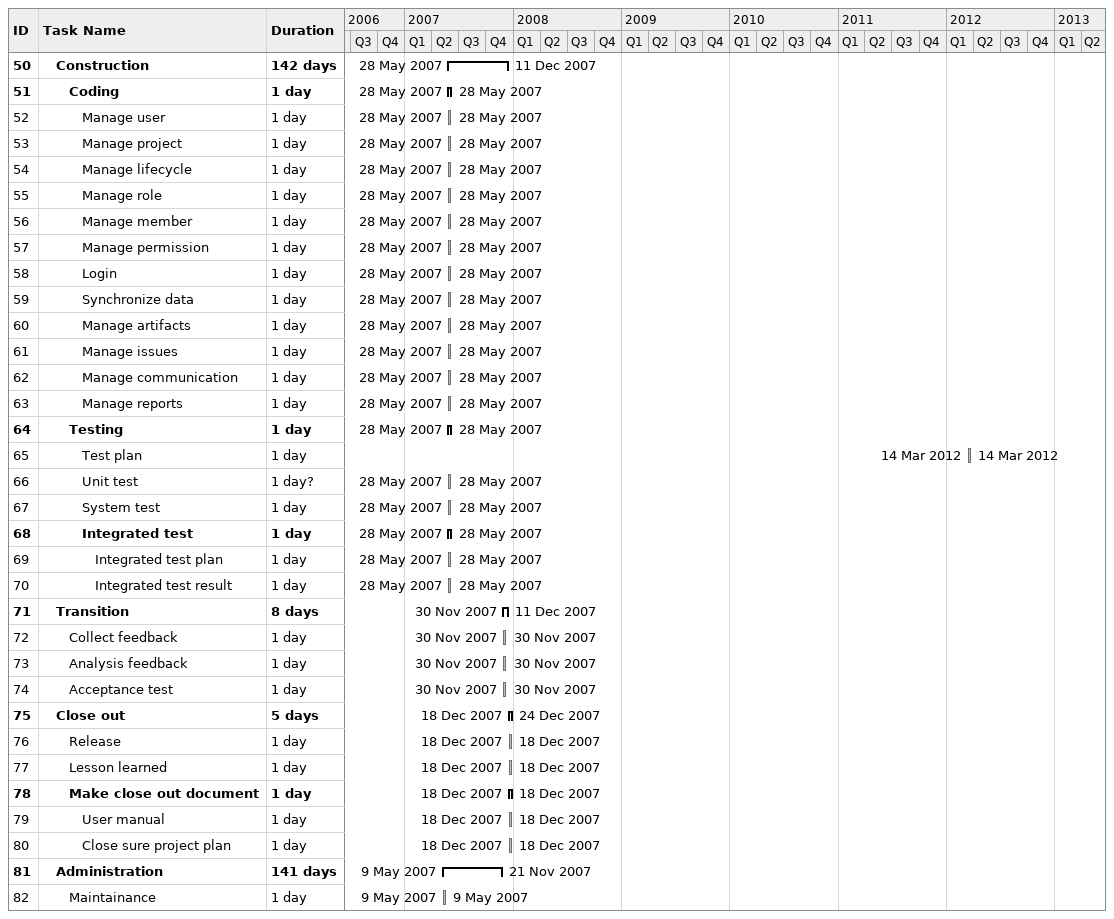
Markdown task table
| ID | Level | Task | Duration | Start | Finish |
|---|---|---|---|---|---|
| 50 | 2 | **Construction** | 142d | 2007-05-28 | 2007-12-11 |
| 51 | 3 | **Coding** | 1d | 2007-05-28 | 2007-05-28 |
| 52 | 4 | Manage user | 1d | 2007-05-28 | 2007-05-28 |
| 53 | 4 | Manage project | 1d | 2007-05-28 | 2007-05-28 |
| 54 | 4 | Manage lifecycle | 1d | 2007-05-28 | 2007-05-28 |
| 55 | 4 | Manage role | 1d | 2007-05-28 | 2007-05-28 |
| 56 | 4 | Manage member | 1d | 2007-05-28 | 2007-05-28 |
| 57 | 4 | Manage permission | 1d | 2007-05-28 | 2007-05-28 |
| 58 | 4 | Login | 1d | 2007-05-28 | 2007-05-28 |
| 59 | 4 | Synchronize data | 1d | 2007-05-28 | 2007-05-28 |
| 60 | 4 | Manage artifacts | 1d | 2007-05-28 | 2007-05-28 |
| 61 | 4 | Manage issues | 1d | 2007-05-28 | 2007-05-28 |
| 62 | 4 | Manage communication | 1d | 2007-05-28 | 2007-05-28 |
| 63 | 4 | Manage reports | 1d | 2007-05-28 | 2007-05-28 |
| 64 | 3 | **Testing** | 1d | 2007-05-28 | 2007-05-28 |
| 65 | 4 | Test plan | 1d | 2012-03-14 | 2012-03-14 |
| 66 | 4 | Unit test | 1d? | 2007-05-28 | 2007-05-28 |
| 67 | 4 | System test | 1d | 2007-05-28 | 2007-05-28 |
| 68 | 4 | **Integrated test** | 1d | 2007-05-28 | 2007-05-28 |
| 69 | 5 | Integrated test plan | 1d | 2007-05-28 | 2007-05-28 |
| 70 | 5 | Integrated test result | 1d | 2007-05-28 | 2007-05-28 |
| 71 | 2 | **Transition** | 8d | 2007-11-30 | 2007-12-11 |
| 72 | 3 | Collect feedback | 1d | 2007-11-30 | 2007-11-30 |
| 73 | 3 | Analysis feedback | 1d | 2007-11-30 | 2007-11-30 |
| 74 | 3 | Acceptance test | 1d | 2007-11-30 | 2007-11-30 |
| 75 | 2 | **Close out** | 5d | 2007-12-18 | 2007-12-24 |
| 76 | 3 | Release | 1d | 2007-12-18 | 2007-12-18 |
| 77 | 3 | Lesson learned | 1d | 2007-12-18 | 2007-12-18 |
| 78 | 3 | **Make close out document** | 1d | 2007-12-18 | 2007-12-18 |
| 79 | 4 | User manual | 1d | 2007-12-18 | 2007-12-18 |
| 80 | 4 | Close sure project plan | 1d | 2007-12-18 | 2007-12-18 |
| 81 | 2 | **Administration** | 141d | 2007-05-09 | 2007-11-21 |
| 82 | 3 | Maintainance | 1d | 2007-05-09 | 2007-05-09 |
